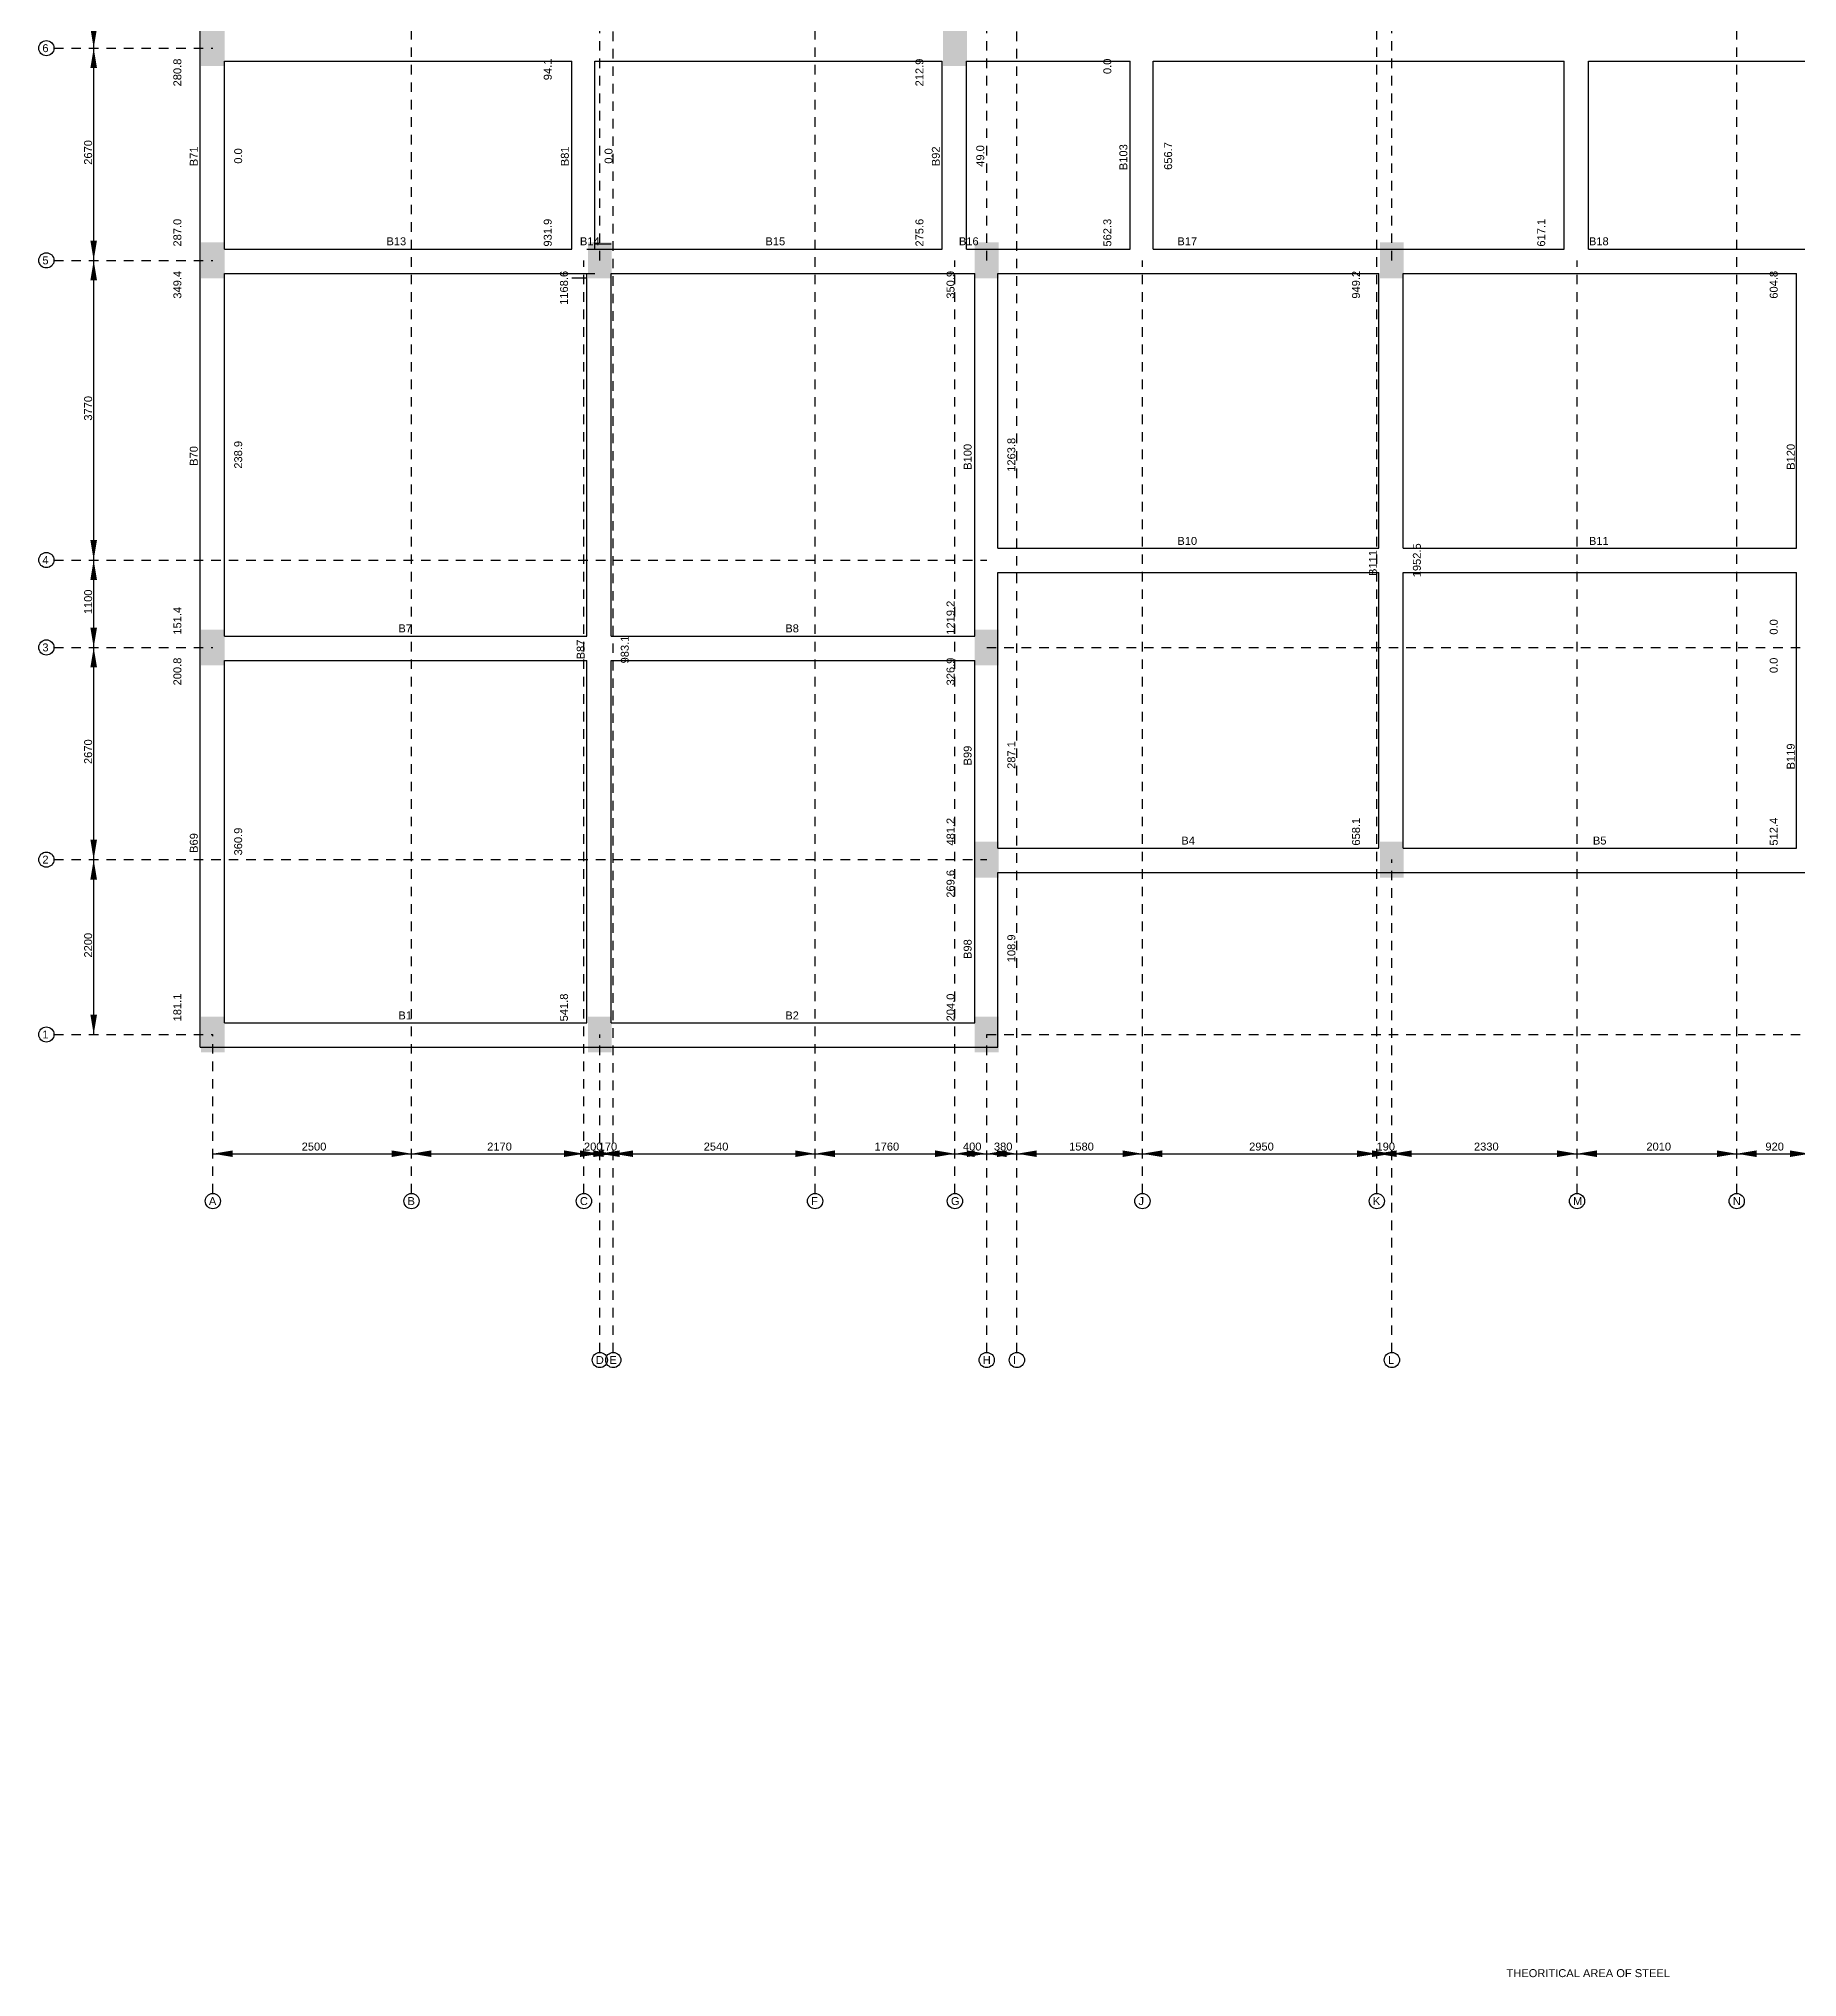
# Model space of a CAD drawing. Extents: x 27.1 to 69.8, y -4.3 to 59.6.
# Drawn here: x 29.19 to 51.32, y -4.25 to 20.14 of the extents above; entities that cross this region are included whole.
import ezdxf
from ezdxf.enums import TextEntityAlignment as Align

# ---------------------------------------------------------------- set-up
doc = ezdxf.new("R2010")
doc.units = 0
doc.linetypes.add('ACAD_ISO02W100', pattern=[15, 12, -3])
for name, color, linetype in [('Beam_Name', 3, 'CONTINUOUS'), ('CenterLine', 253, 'CONTINUOUS'), ('Columns', 6, 'CONTINUOUS'), ('Grid_Dimension', 7, 'CONTINUOUS'), ('GridName', 7, 'CONTINUOUS'), ('Layout', 2, 'CONTINUOUS'), ('Title', 1, 'CONTINUOUS'), ('XLeftTop_Steel', 4, 'CONTINUOUS'), ('XMidBottom_Steel', 4, 'CONTINUOUS'), ('XRightTop_Steel', 4, 'CONTINUOUS')]:
    doc.layers.add(name, color=color, linetype=linetype)
doc.styles.add('STRUDS_Arial', font='ARIAL.TTF', dxfattribs={"height": 0.04})
doc.styles.add('stylebar', font='ARIAL.TTF', dxfattribs={"height": 0.04})

msp = doc.modelspace()

# ---------------------------------------------------------------- linework, layer by layer
at = {"layer": 'CenterLine', "linetype": 'ACAD_ISO02W100', "ltscale": 0.01}
for p, q in [((36.248, 17.35), (36.248, 59.38)), ((41.118, 17.35), (41.118, 59.38)), ((46.218, 17.35), (46.218, 59.38)), ((36.418, 3.61), (36.418, 47.84)), ((38.958, 5.61), (38.958, 47.84)), ((33.878, 5.61), (33.878, 45.17)), ((41.498, 3.61), (41.498, 45.17)), ((46.028, 5.61), (46.028, 45.17)), ((50.558, 5.61), (50.558, 45.17)), ((29.378, 20.02), (31.378, 20.02)), ((29.378, 17.35), (31.378, 17.35)), ((36.048, 5.61), (36.048, 17.35)), ((40.718, 5.61), (40.718, 17.35)), ((43.078, 5.61), (43.078, 17.35)), ((48.548, 5.61), (48.548, 17.35)), ((29.378, 13.58), (41.118, 13.58)), ((29.378, 12.48), (31.378, 12.48)), ((41.118, 12.48), (67.558, 12.48)), ((29.378, 9.81), (41.118, 9.81)), ((46.218, 3.61), (46.218, 9.81)), ((29.378, 7.61), (31.378, 7.61)), ((31.378, 5.61), (31.378, 7.61)), ((36.248, 3.61), (36.248, 7.61)), ((41.118, 7.61), (67.558, 7.61)), ((41.118, 3.61), (41.118, 7.61))]:
    msp.add_line(p, q, dxfattribs=at)
at = {"layer": 'Columns'}
for points in [[(31.228, 19.795), (31.228, 20.245), (31.528, 19.795), (31.528, 20.245)], [(40.568, 19.795), (40.568, 20.245), (40.868, 19.795), (40.868, 20.245)], [(31.228, 17.125), (31.228, 17.575), (31.528, 17.125), (31.528, 17.575)], [(36.098, 17.125), (36.098, 17.575), (36.398, 17.125), (36.398, 17.575)], [(40.968, 17.125), (40.968, 17.575), (41.268, 17.125), (41.268, 17.575)], [(46.068, 17.125), (46.068, 17.575), (46.368, 17.125), (46.368, 17.575)], [(31.228, 12.255), (31.228, 12.705), (31.528, 12.255), (31.528, 12.705)], [(40.968, 12.255), (40.968, 12.705), (41.268, 12.255), (41.268, 12.705)], [(40.968, 9.585), (40.968, 10.035), (41.268, 9.585), (41.268, 10.035)], [(46.068, 9.585), (46.068, 10.035), (46.368, 9.585), (46.368, 10.035)], [(31.228, 7.385), (31.228, 7.835), (31.528, 7.385), (31.528, 7.835)], [(36.098, 7.385), (36.098, 7.835), (36.398, 7.385), (36.398, 7.835)], [(40.968, 7.385), (40.968, 7.835), (41.268, 7.385), (41.268, 7.835)]]:
    msp.add_solid(points, dxfattribs=at)
at = {"layer": 'Grid_Dimension'}
for p, q in [((29.878, 20.02), (29.878, 25.05)), ((29.878, 17.35), (29.878, 20.02)), ((29.878, 13.58), (29.878, 17.35)), ((29.878, 12.48), (29.878, 13.58)), ((29.878, 9.81), (29.878, 12.48)), ((29.878, 7.61), (29.878, 9.81)), ((31.378, 6.11), (33.878, 6.11)), ((33.878, 6.11), (36.048, 6.11)), ((36.048, 6.11), (36.248, 6.11)), ((36.248, 6.11), (36.418, 6.11)), ((36.418, 6.11), (38.958, 6.11)), ((38.958, 6.11), (40.718, 6.11)), ((40.718, 6.11), (41.118, 6.11)), ((41.118, 6.11), (41.498, 6.11)), ((41.498, 6.11), (43.078, 6.11)), ((43.078, 6.11), (46.028, 6.11)), ((46.028, 6.11), (46.218, 6.11)), ((46.218, 6.11), (48.548, 6.11)), ((48.548, 6.11), (50.558, 6.11)), ((50.558, 6.11), (51.478, 6.11))]:
    msp.add_line(p, q, dxfattribs=at)
for points in [[(29.878, 20.02), (29.8364, 20.27), (29.878, 20.02), (29.9196, 20.27)], [(29.878, 20.02), (29.8364, 19.77), (29.878, 20.02), (29.9196, 19.77)], [(29.878, 17.35), (29.8364, 17.6), (29.878, 17.35), (29.9196, 17.6)], [(29.878, 17.35), (29.8364, 17.1), (29.878, 17.35), (29.9196, 17.1)], [(29.878, 13.58), (29.8364, 13.83), (29.878, 13.58), (29.9196, 13.83)], [(29.878, 13.58), (29.8364, 13.33), (29.878, 13.58), (29.9196, 13.33)], [(29.878, 12.48), (29.8364, 12.73), (29.878, 12.48), (29.9196, 12.73)], [(29.878, 12.48), (29.8364, 12.23), (29.878, 12.48), (29.9196, 12.23)], [(29.878, 9.81), (29.8364, 10.06), (29.878, 9.81), (29.9196, 10.06)], [(29.878, 9.81), (29.8364, 9.56), (29.878, 9.81), (29.9196, 9.56)], [(29.878, 7.61), (29.8364, 7.86), (29.878, 7.61), (29.9196, 7.86)], [(31.378, 6.11), (31.628, 6.1516), (31.378, 6.11), (31.628, 6.0684)], [(33.878, 6.11), (33.628, 6.1516), (33.878, 6.11), (33.628, 6.0684)], [(33.878, 6.11), (34.128, 6.1516), (33.878, 6.11), (34.128, 6.0684)], [(36.048, 6.11), (35.798, 6.1516), (36.048, 6.11), (35.798, 6.0684)], [(36.248, 6.11), (35.998, 6.1516), (36.248, 6.11), (35.998, 6.0684)], [(36.048, 6.11), (36.298, 6.1516), (36.048, 6.11), (36.298, 6.0684)], [(36.418, 6.11), (36.168, 6.1516), (36.418, 6.11), (36.168, 6.0684)], [(36.248, 6.11), (36.498, 6.1516), (36.248, 6.11), (36.498, 6.0684)], [(36.418, 6.11), (36.668, 6.1516), (36.418, 6.11), (36.668, 6.0684)], [(38.958, 6.11), (38.708, 6.1516), (38.958, 6.11), (38.708, 6.0684)], [(38.958, 6.11), (39.208, 6.1516), (38.958, 6.11), (39.208, 6.0684)], [(40.718, 6.11), (40.468, 6.1516), (40.718, 6.11), (40.468, 6.0684)], [(40.718, 6.11), (40.968, 6.1516), (40.718, 6.11), (40.968, 6.0684)], [(41.118, 6.11), (40.868, 6.1516), (41.118, 6.11), (40.868, 6.0684)], [(41.118, 6.11), (41.368, 6.1516), (41.118, 6.11), (41.368, 6.0684)], [(41.498, 6.11), (41.248, 6.1516), (41.498, 6.11), (41.248, 6.0684)], [(41.498, 6.11), (41.748, 6.1516), (41.498, 6.11), (41.748, 6.0684)], [(43.078, 6.11), (42.828, 6.1516), (43.078, 6.11), (42.828, 6.0684)], [(43.078, 6.11), (43.328, 6.1516), (43.078, 6.11), (43.328, 6.0684)], [(46.028, 6.11), (45.778, 6.1516), (46.028, 6.11), (45.778, 6.0684)], [(46.218, 6.11), (45.968, 6.1516), (46.218, 6.11), (45.968, 6.0684)], [(46.028, 6.11), (46.278, 6.1516), (46.028, 6.11), (46.278, 6.0684)], [(46.218, 6.11), (46.468, 6.1516), (46.218, 6.11), (46.468, 6.0684)], [(48.548, 6.11), (48.298, 6.1516), (48.548, 6.11), (48.298, 6.0684)], [(48.548, 6.11), (48.798, 6.1516), (48.548, 6.11), (48.798, 6.0684)], [(50.558, 6.11), (50.308, 6.1516), (50.558, 6.11), (50.308, 6.0684)], [(50.558, 6.11), (50.808, 6.1516), (50.558, 6.11), (50.808, 6.0684)], [(51.478, 6.11), (51.228, 6.1516), (51.478, 6.11), (51.228, 6.0684)]]:
    msp.add_solid(points, dxfattribs=at)
at = {"layer": 'GridName'}
for centre in [(29.2823, 20.02), (29.2823, 17.35), (29.2823, 13.58), (29.2823, 12.48), (29.2823, 9.81), (29.2823, 7.61), (31.378, 5.5143), (33.878, 5.5143), (36.048, 5.5143), (38.958, 5.5143), (40.718, 5.5143), (43.078, 5.5143), (46.028, 5.5143), (48.548, 5.5143), (50.558, 5.5143), (36.248, 3.5143), (36.418, 3.5143), (41.118, 3.5143), (41.498, 3.5143), (46.218, 3.5143)]:
    msp.add_circle(centre, 0.0957, dxfattribs=at)
at = {"layer": 'Layout'}
for p, q in [((31.2193, 19.8544), (31.2193, 25.1966)), ((31.2193, 17.1834), (31.2193, 20.1607)), ((31.5255, 19.8544), (35.8979, 19.8544)), ((31.5255, 17.4896), (31.5255, 19.8544)), ((35.8979, 17.4896), (35.8979, 19.8544)), ((36.1871, 19.8544), (40.5595, 19.8544)), ((36.1871, 17.4896), (36.1871, 19.8544)), ((40.5595, 17.4896), (40.5595, 19.8544)), ((40.8658, 19.8544), (42.9244, 19.8544)), ((40.8658, 17.4896), (40.8658, 19.8544)), ((42.9244, 17.4896), (42.9244, 19.8544)), ((43.2136, 19.8544), (48.3856, 19.8544)), ((43.2136, 17.4896), (43.2136, 19.8544)), ((48.3856, 17.4896), (48.3856, 19.8544)), ((48.6919, 19.8544), (53.8639, 19.8544)), ((48.6919, 17.4896), (48.6919, 19.8544)), ((31.2193, 12.3176), (31.2193, 17.4896)), ((31.5255, 17.4896), (35.8979, 17.4896)), ((36.0851, 17.4896), (40.5595, 17.4896)), ((36.1871, 17.5577), (36.3913, 17.5577)), ((40.8658, 17.4896), (41.2571, 17.4896)), ((40.9679, 17.4896), (42.9244, 17.4896)), ((43.2136, 17.4896), (46.3611, 17.4896)), ((46.0548, 17.4896), (48.3856, 17.4896)), ((48.6919, 17.4896), (51.6181, 17.4896)), ((51.3119, 17.4896), (53.8639, 17.4896)), ((31.5255, 17.1834), (36.1871, 17.1834)), ((31.5255, 12.6238), (31.5255, 17.1834)), ((35.8979, 17.1323), (36.0851, 17.1323)), ((36.0851, 12.6238), (36.0851, 17.1834)), ((36.3913, 17.1834), (40.8658, 17.1834)), ((36.3913, 12.6238), (36.3913, 17.1834)), ((40.5595, 17.1834), (40.9679, 17.1834)), ((40.9679, 13.4234), (40.9679, 17.1834)), ((41.2571, 17.1834), (43.2136, 17.1834)), ((41.2571, 13.7297), (41.2571, 17.1834)), ((42.9244, 17.1834), (46.0548, 17.1834)), ((46.0548, 13.7297), (46.0548, 17.1834)), ((46.3611, 17.1834), (48.6919, 17.1834)), ((46.3611, 13.7297), (46.3611, 17.1834)), ((48.3856, 17.1834), (51.3119, 17.1834)), ((51.3119, 13.7297), (51.3119, 17.1834)), ((40.9679, 12.6238), (40.9679, 13.7297)), ((41.2571, 13.7297), (46.0548, 13.7297)), ((46.3611, 13.7297), (51.3119, 13.7297)), ((41.2571, 12.3176), (41.2571, 13.4234)), ((41.2571, 13.4234), (46.0548, 13.4234)), ((46.0548, 9.9527), (46.0548, 13.4234)), ((46.3611, 9.9527), (46.3611, 13.4234)), ((46.3611, 13.4234), (51.3119, 13.4234)), ((51.3119, 12.4707), (51.3119, 13.4234)), ((31.2193, 7.4518), (31.2193, 12.6238)), ((31.5255, 12.6238), (36.0851, 12.6238)), ((36.3913, 12.6238), (40.9679, 12.6238)), ((41.2571, 9.9527), (41.2571, 12.6238)), ((51.3119, 9.9527), (51.3119, 12.4707)), ((31.5255, 12.3176), (36.0851, 12.3176)), ((31.5255, 7.758), (31.5255, 12.3176)), ((36.0851, 7.758), (36.0851, 12.3176)), ((36.3913, 12.3176), (40.9679, 12.3176)), ((36.3913, 7.758), (36.3913, 12.3176)), ((40.9679, 9.6465), (40.9679, 12.3176)), ((40.9679, 7.758), (40.9679, 9.9527)), ((41.2571, 9.9527), (46.0548, 9.9527)), ((46.3611, 9.9527), (51.3119, 9.9527)), ((41.2571, 7.4518), (41.2571, 9.6465)), ((41.2571, 9.6465), (46.3611, 9.6465)), ((46.0548, 9.6465), (51.6181, 9.6465)), ((51.3119, 9.6465), (56.2117, 9.6465)), ((31.5255, 7.758), (36.0851, 7.758)), ((36.3913, 7.758), (40.9679, 7.758)), ((31.2193, 7.4518), (36.3913, 7.4518)), ((36.0851, 7.4518), (41.2571, 7.4518))]:
    msp.add_line(p, q, dxfattribs=at)

# ---------------------------------------------------------------- texts
at = {"layer": 'Beam_Name', "style": 'STRUDS_Arial'}
for s, p in [('B103', (42.888, 18.485)), ('B71', (31.188, 18.535)), ('B81', (35.858, 18.535)), ('B92', (40.528, 18.535)), ('B70', (31.188, 14.765)), ('B100', (40.928, 14.715)), ('B120', (51.288, 14.715)), ('B111', (46.028, 13.38)), ('B87', (36.058, 12.33)), ('B99', (40.928, 10.995)), ('B119', (51.288, 10.945)), ('B69', (31.188, 9.895)), ('B98', (40.928, 8.56))]:
    msp.add_text(s, height=0.1, rotation=90, dxfattribs=at).set_placement(p)
for s, p in [('B13', (33.563, 17.54)), ('B14', (35.998, 17.54)), ('B15', (38.333, 17.54)), ('B16', (40.768, 17.54)), ('B17', (43.518, 17.54)), ('B18', (48.698, 17.54)), ('B10', (43.518, 13.77)), ('B11', (48.698, 13.77)), ('B7', (33.713, 12.67)), ('B8', (38.583, 12.67)), ('B4', (43.568, 10)), ('B5', (48.748, 10)), ('B1', (33.713, 7.8)), ('B2', (38.583, 7.8))]:
    msp.add_text(s, height=0.1, dxfattribs=at).set_placement(p)
at = {"layer": 'Grid_Dimension', "style": 'stylebar'}
for s, p in [('2670', (29.858, 18.553)), ('3770', (29.858, 15.333)), ('1100', (29.858, 12.898)), ('2670', (29.858, 11.013)), ('2200', (29.858, 8.578))]:
    msp.add_text(s, height=0.1, rotation=90, dxfattribs=at).set_placement(p)
for s, p in [('2500', (32.496, 6.15)), ('2170', (34.831, 6.15)), ('200', (36.049, 6.15)), ('170', (36.234, 6.15)), ('2540', (37.556, 6.15)), ('1760', (39.706, 6.15)), ('400', (40.819, 6.15)), ('380', (41.209, 6.15)), ('1580', (42.156, 6.15)), ('2950', (44.421, 6.15)), ('190', (46.024, 6.15)), ('2330', (47.251, 6.15)), ('2010', (49.421, 6.15)), ('920', (50.919, 6.15))]:
    msp.add_text(s, height=0.1, dxfattribs=at).set_placement(p)
at = {"layer": 'GridName', "style": 'STRUDS_Arial'}
for s, p in [('6', (29.2323, 19.97)), ('5', (29.2323, 17.3)), ('4', (29.2323, 13.53)), ('3', (29.2323, 12.43)), ('2', (29.2323, 9.76)), ('1', (29.2323, 7.56)), ('A', (31.328, 5.4643)), ('B', (33.828, 5.4643)), ('C', (35.998, 5.4643)), ('F', (38.908, 5.4643)), ('G', (40.668, 5.4643)), ('J', (43.028, 5.4643)), ('K', (45.978, 5.4643)), ('M', (48.498, 5.4643)), ('N', (50.508, 5.4643)), ('D', (36.198, 3.4643)), ('E', (36.368, 3.4643)), ('H', (41.068, 3.4643)), ('I', (41.448, 3.4643)), ('L', (46.168, 3.4643))]:
    msp.add_text(s, height=0.1, dxfattribs=at).set_placement(p)
at = {"layer": 'Title', "style": 'STRUDS_Arial'}
msp.add_text('THEORITICAL AREA OF STEEL', height=0.1, dxfattribs=at).set_placement((48.689, -4.25), align=Align.CENTER)
at = {"layer": 'XLeftTop_Steel', "style": 'STRUDS_Arial'}
for s, p in [('287.0', (30.9811, 17.5236)), ('931.9', (35.6427, 17.5236)), ('275.6', (40.3214, 17.5236)), ('562.3', (42.6862, 17.5236)), ('617.1', (48.1474, 17.5236)), ('151.4', (30.9811, 12.6408)), ('1219.2', (40.7127, 12.6408)), ('0.0', (51.0737, 12.6408)), ('481.2', (40.7127, 9.9868)), ('658.1', (45.8166, 9.9868)), ('512.4', (51.0737, 9.9868)), ('181.1', (30.9811, 7.7751)), ('541.8', (35.8469, 7.7751)), ('204.0', (40.7127, 7.7751))]:
    msp.add_text(s, height=0.1, rotation=90, dxfattribs=at).set_placement(p)
at = {"layer": 'XMidBottom_Steel', "style": 'STRUDS_Arial'}
for s, p in [('49.0', (41.087, 18.6635)), ('656.7', (43.4518, 18.6635)), ('0.0', (31.7467, 18.6635)), ('0.0', (36.4083, 18.6635)), ('238.9', (31.7467, 14.9036)), ('1263.8', (41.4783, 14.9036)), ('1952.5', (46.5822, 13.5766)), ('983.1', (36.6125, 12.4537)), ('287.1', (41.4783, 11.1267)), ('360.9', (31.7467, 10.0378)), ('108.9', (41.4783, 8.6938))]:
    msp.add_text(s, height=0.1, rotation=90, dxfattribs=at).set_placement(p, align=Align.CENTER)
at = {"layer": 'XRightTop_Steel', "style": 'STRUDS_Arial'}
for s, p in [('280.8', (30.9811, 19.8885)), ('94.1', (35.6427, 19.8885)), ('212.9', (40.3214, 19.8885)), ('0.0', (42.6862, 19.8885)), ('349.4', (30.9811, 17.2174)), ('1168.6', (35.8469, 17.2174)), ('350.9', (40.7127, 17.2174)), ('949.2', (45.8166, 17.2174)), ('604.8', (51.0737, 17.2174)), ('200.8', (30.9811, 12.3516)), ('326.9', (40.7127, 12.3516)), ('0.0', (51.0737, 12.3516)), ('269.6', (40.7127, 9.6805))]:
    msp.add_text(s, height=0.1, rotation=90, dxfattribs=at).set_placement(p, align=Align.RIGHT)

doc.saveas('drawing.dxf')
